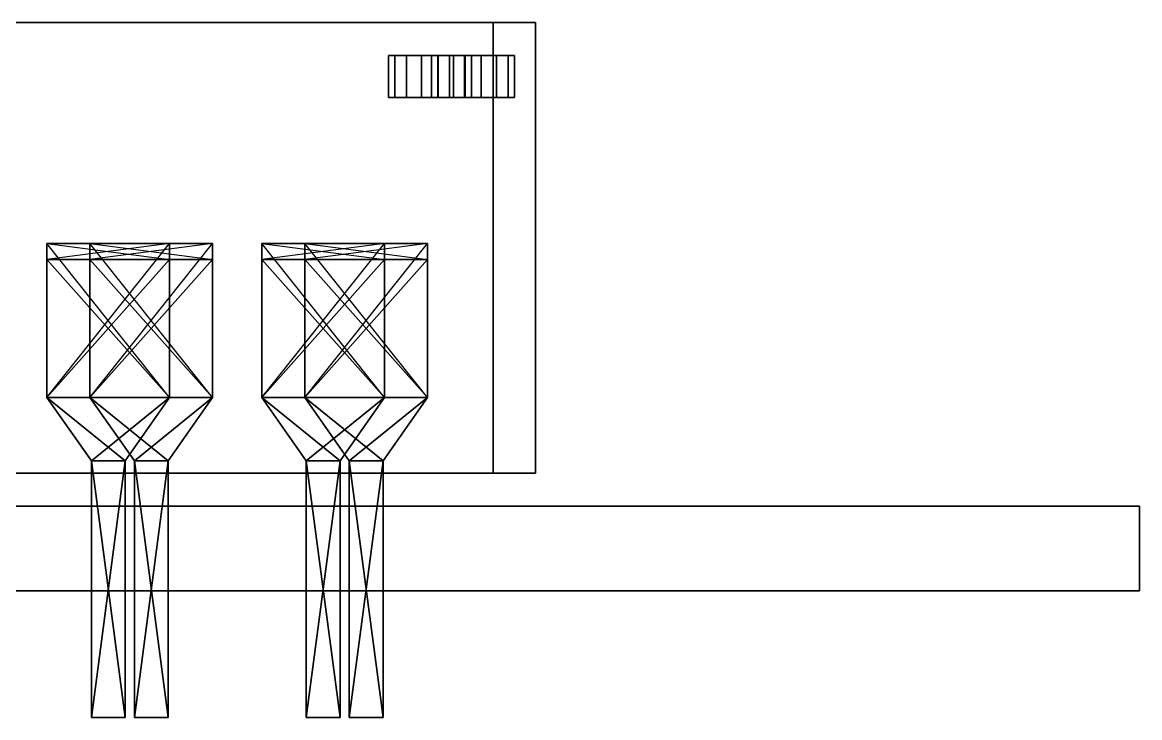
# Model space of a CAD drawing. Extents: x -2.5 to 50.3, y -2 to 6.5.
# Drawn here: x 37.08 to 50.29, y -2 to 6.22 of the extents above; entities that cross this region are included whole.
import ezdxf

# ---------------------------------------------------------------- set-up
doc = ezdxf.new("R2010")
doc.units = 0
doc.layers.add('UB3D', color=1, linetype='CONTINUOUS')

msp = doc.modelspace()

# ---------------------------------------------------------------- linework, layer by layer
at = {"layer": 'UB3D', "color": 27}
for points in [[(42.65, 0.89, -12.82), (20.85, 0.89, -12.82), (20.85, 6.22, -12.82), (42.65, 6.22, -12.82)], [(20.85, 0.89, -4.95), (42.65, 0.89, -4.95), (42.65, 6.22, -4.95), (20.85, 6.22, -4.95)], [(42.65, 6.22, -4.95), (20.85, 6.22, -4.95), (20.85, 6.22, -12.82)], [(42.65, 6.22, -4.95), (20.85, 6.22, -12.82), (42.65, 6.22, -12.82)], [(43.15, 0.89, -27.55), (21.35, 0.89, -27.55), (21.35, 6.22, -27.55), (43.15, 6.22, -27.55)], [(21.35, 0.89, -19.68), (43.15, 0.89, -19.68), (43.15, 6.22, -19.68), (21.35, 6.22, -19.68)], [(43.15, 6.22, -19.68), (21.35, 6.22, -19.68), (21.35, 6.22, -27.55)], [(43.15, 6.22, -19.68), (21.35, 6.22, -27.55), (43.15, 6.22, -27.55)], [(42.65, 0.89, -4.95), (42.65, 0.89, -12.82), (42.65, 6.22, -12.82), (42.65, 6.22, -4.95)], [(42.65, 6.22, -4.95), (42.65, 6.22, -12.82), (42.65, 6.22, -4.95)], [(43.15, 0.89, -19.68), (43.15, 0.89, -27.55), (43.15, 6.22, -27.55), (43.15, 6.22, -19.68)], [(43.15, 6.22, -19.68), (43.15, 6.22, -27.55), (43.15, 6.22, -19.68)], [(42.65, 0.89, -12.82), (20.85, 0.89, -12.82), (20.85, 0.89, -4.95)], [(42.65, 0.89, -12.82), (20.85, 0.89, -4.95), (42.65, 0.89, -4.95)], [(43.15, 0.89, -27.55), (21.35, 0.89, -27.55), (21.35, 0.89, -19.68)], [(43.15, 0.89, -27.55), (21.35, 0.89, -19.68), (43.15, 0.89, -19.68)], [(42.65, 0.89, -12.82), (42.65, 0.89, -4.95), (42.65, 0.89, -12.82)], [(43.15, 0.89, -27.55), (43.15, 0.89, -19.68), (43.15, 0.89, -27.55)]]:
    msp.add_3dface(points, dxfattribs=at)
at = {"layer": 'UB3D', "color": 29}
for points in [[(41.486266, 5.83, -11.152214), (41.486266, 5.33, -11.152214), (41.411608, 5.33, -11.332454), (41.411608, 5.83, -11.332454)], [(41.411608, 5.83, -11.332454), (41.411608, 5.33, -11.332454), (41.411608, 5.33, -11.527544), (41.411608, 5.83, -11.527544)], [(41.411608, 5.83, -11.527544), (41.411608, 5.33, -11.527544), (41.486266, 5.33, -11.707784), (41.486266, 5.83, -11.707784)], [(42.392392, 5.83, -11.527544), (41.486266, 5.83, -11.707784), (41.411608, 5.83, -11.527544)], [(42.392392, 5.83, -11.527544), (41.411608, 5.83, -11.527544), (41.411608, 5.83, -11.332454)], [(42.392392, 5.83, -11.527544), (41.411608, 5.83, -11.332454), (41.486266, 5.83, -11.152214)], [(41.624214, 5.83, -11.014266), (41.624214, 5.33, -11.014266), (41.486266, 5.33, -11.152214), (41.486266, 5.83, -11.152214)], [(41.486266, 5.83, -11.707784), (41.486266, 5.33, -11.707784), (41.624214, 5.33, -11.845734), (41.624214, 5.83, -11.845734)], [(42.392392, 5.83, -11.527544), (41.624214, 5.83, -11.845734), (41.486266, 5.83, -11.707784)], [(42.392392, 5.83, -11.527544), (41.486266, 5.83, -11.152214), (41.624214, 5.83, -11.014266)], [(41.804454, 5.83, -10.939608), (41.804454, 5.33, -10.939608), (41.624214, 5.33, -11.014266), (41.624214, 5.83, -11.014266)], [(41.624214, 5.83, -11.845734), (41.624214, 5.33, -11.845734), (41.804454, 5.33, -11.920392), (41.804454, 5.83, -11.920392)], [(42.392392, 5.83, -11.527544), (41.804454, 5.83, -11.920392), (41.624214, 5.83, -11.845734)], [(42.392392, 5.83, -11.527544), (41.624214, 5.83, -11.014266), (41.804454, 5.83, -10.939608)], [(41.999544, 5.83, -10.939608), (41.999544, 5.33, -10.939608), (41.804454, 5.33, -10.939608), (41.804454, 5.83, -10.939608)], [(41.804454, 5.83, -11.920392), (41.804454, 5.33, -11.920392), (41.999544, 5.33, -11.920392), (41.999544, 5.83, -11.920392)], [(42.392392, 5.83, -11.527544), (41.999544, 5.83, -11.920392), (41.804454, 5.83, -11.920392)], [(42.392392, 5.83, -11.527544), (41.804454, 5.83, -10.939608), (41.999544, 5.83, -10.939608)], [(41.994266, 5.83, -25.884214), (41.994266, 5.33, -25.884214), (41.919608, 5.33, -26.064454), (41.919608, 5.83, -26.064454)], [(41.919608, 5.83, -26.064454), (41.919608, 5.33, -26.064454), (41.919608, 5.33, -26.259544), (41.919608, 5.83, -26.259544)], [(41.919608, 5.83, -26.259544), (41.919608, 5.33, -26.259544), (41.994266, 5.33, -26.439784), (41.994266, 5.83, -26.439784)], [(42.900392, 5.83, -26.259544), (41.994266, 5.83, -26.439784), (41.919608, 5.83, -26.259544)], [(42.900392, 5.83, -26.259544), (41.919608, 5.83, -26.259544), (41.919608, 5.83, -26.064454)], [(42.900392, 5.83, -26.259544), (41.919608, 5.83, -26.064454), (41.994266, 5.83, -25.884214)], [(42.132214, 5.83, -25.746266), (42.132214, 5.33, -25.746266), (41.994266, 5.33, -25.884214), (41.994266, 5.83, -25.884214)], [(41.994266, 5.83, -26.439784), (41.994266, 5.33, -26.439784), (42.132214, 5.33, -26.577734), (42.132214, 5.83, -26.577734)], [(42.900392, 5.83, -26.259544), (42.132214, 5.83, -26.577734), (41.994266, 5.83, -26.439784)], [(42.900392, 5.83, -26.259544), (41.994266, 5.83, -25.884214), (42.132214, 5.83, -25.746266)], [(42.179784, 5.83, -11.014266), (42.179784, 5.33, -11.014266), (41.999544, 5.33, -10.939608), (41.999544, 5.83, -10.939608)], [(41.999544, 5.83, -11.920392), (41.999544, 5.33, -11.920392), (42.179784, 5.33, -11.845734), (42.179784, 5.83, -11.845734)], [(42.392392, 5.83, -11.527544), (42.179784, 5.83, -11.845734), (41.999544, 5.83, -11.920392)], [(42.392392, 5.83, -11.527544), (41.999544, 5.83, -10.939608), (42.179784, 5.83, -11.014266)], [(42.312454, 5.83, -25.671608), (42.312454, 5.33, -25.671608), (42.132214, 5.33, -25.746266), (42.132214, 5.83, -25.746266)], [(42.132214, 5.83, -26.577734), (42.132214, 5.33, -26.577734), (42.312454, 5.33, -26.652392), (42.312454, 5.83, -26.652392)], [(42.900392, 5.83, -26.259544), (42.312454, 5.83, -26.652392), (42.132214, 5.83, -26.577734)], [(42.900392, 5.83, -26.259544), (42.132214, 5.83, -25.746266), (42.312454, 5.83, -25.671608)], [(42.317734, 5.83, -11.152214), (42.317734, 5.33, -11.152214), (42.179784, 5.33, -11.014266), (42.179784, 5.83, -11.014266)], [(42.179784, 5.83, -11.845734), (42.179784, 5.33, -11.845734), (42.317734, 5.33, -11.707784), (42.317734, 5.83, -11.707784)], [(42.392392, 5.83, -11.527544), (42.317734, 5.83, -11.707784), (42.179784, 5.83, -11.845734)], [(42.392392, 5.83, -11.527544), (42.179784, 5.83, -11.014266), (42.317734, 5.83, -11.152214)], [(42.507544, 5.83, -25.671608), (42.507544, 5.33, -25.671608), (42.312454, 5.33, -25.671608), (42.312454, 5.83, -25.671608)], [(42.312454, 5.83, -26.652392), (42.312454, 5.33, -26.652392), (42.507544, 5.33, -26.652392), (42.507544, 5.83, -26.652392)], [(42.900392, 5.83, -26.259544), (42.507544, 5.83, -26.652392), (42.312454, 5.83, -26.652392)], [(42.900392, 5.83, -26.259544), (42.312454, 5.83, -25.671608), (42.507544, 5.83, -25.671608)], [(42.392392, 5.83, -11.332454), (42.392392, 5.33, -11.332454), (42.317734, 5.33, -11.152214), (42.317734, 5.83, -11.152214)], [(42.317734, 5.83, -11.707784), (42.317734, 5.33, -11.707784), (42.392392, 5.33, -11.527544), (42.392392, 5.83, -11.527544)], [(42.392392, 5.83, -11.527544), (42.317734, 5.83, -11.152214), (42.392392, 5.83, -11.332454)], [(42.392392, 5.83, -11.527544), (42.392392, 5.33, -11.527544), (42.392392, 5.33, -11.332454), (42.392392, 5.83, -11.332454)], [(42.687784, 5.83, -25.746266), (42.687784, 5.33, -25.746266), (42.507544, 5.33, -25.671608), (42.507544, 5.83, -25.671608)], [(42.507544, 5.83, -26.652392), (42.507544, 5.33, -26.652392), (42.687784, 5.33, -26.577734), (42.687784, 5.83, -26.577734)], [(42.900392, 5.83, -26.259544), (42.687784, 5.83, -26.577734), (42.507544, 5.83, -26.652392)], [(42.900392, 5.83, -26.259544), (42.507544, 5.83, -25.671608), (42.687784, 5.83, -25.746266)], [(42.825734, 5.83, -25.884214), (42.825734, 5.33, -25.884214), (42.687784, 5.33, -25.746266), (42.687784, 5.83, -25.746266)], [(42.687784, 5.83, -26.577734), (42.687784, 5.33, -26.577734), (42.825734, 5.33, -26.439784), (42.825734, 5.83, -26.439784)], [(42.900392, 5.83, -26.259544), (42.825734, 5.83, -26.439784), (42.687784, 5.83, -26.577734)], [(42.900392, 5.83, -26.259544), (42.687784, 5.83, -25.746266), (42.825734, 5.83, -25.884214)], [(42.900392, 5.83, -26.064454), (42.900392, 5.33, -26.064454), (42.825734, 5.33, -25.884214), (42.825734, 5.83, -25.884214)], [(42.825734, 5.83, -26.439784), (42.825734, 5.33, -26.439784), (42.900392, 5.33, -26.259544), (42.900392, 5.83, -26.259544)], [(42.900392, 5.83, -26.259544), (42.825734, 5.83, -25.884214), (42.900392, 5.83, -26.064454)], [(42.900392, 5.83, -26.259544), (42.900392, 5.33, -26.259544), (42.900392, 5.33, -26.064454), (42.900392, 5.83, -26.064454)], [(42.392392, 5.33, -11.332454), (41.486266, 5.33, -11.152214), (41.411608, 5.33, -11.332454)], [(42.392392, 5.33, -11.332454), (41.411608, 5.33, -11.332454), (41.411608, 5.33, -11.527544)], [(42.392392, 5.33, -11.332454), (41.411608, 5.33, -11.527544), (41.486266, 5.33, -11.707784)], [(42.392392, 5.33, -11.332454), (41.624214, 5.33, -11.014266), (41.486266, 5.33, -11.152214)], [(42.392392, 5.33, -11.332454), (41.486266, 5.33, -11.707784), (41.624214, 5.33, -11.845734)], [(42.392392, 5.33, -11.332454), (41.804454, 5.33, -10.939608), (41.624214, 5.33, -11.014266)], [(42.392392, 5.33, -11.332454), (41.624214, 5.33, -11.845734), (41.804454, 5.33, -11.920392)], [(42.392392, 5.33, -11.332454), (41.999544, 5.33, -10.939608), (41.804454, 5.33, -10.939608)], [(42.392392, 5.33, -11.332454), (41.804454, 5.33, -11.920392), (41.999544, 5.33, -11.920392)], [(42.900392, 5.33, -26.064454), (41.994266, 5.33, -25.884214), (41.919608, 5.33, -26.064454)], [(42.900392, 5.33, -26.064454), (41.919608, 5.33, -26.064454), (41.919608, 5.33, -26.259544)], [(42.900392, 5.33, -26.064454), (41.919608, 5.33, -26.259544), (41.994266, 5.33, -26.439784)], [(42.900392, 5.33, -26.064454), (42.132214, 5.33, -25.746266), (41.994266, 5.33, -25.884214)], [(42.900392, 5.33, -26.064454), (41.994266, 5.33, -26.439784), (42.132214, 5.33, -26.577734)], [(42.392392, 5.33, -11.332454), (42.179784, 5.33, -11.014266), (41.999544, 5.33, -10.939608)], [(42.392392, 5.33, -11.332454), (41.999544, 5.33, -11.920392), (42.179784, 5.33, -11.845734)], [(42.900392, 5.33, -26.064454), (42.312454, 5.33, -25.671608), (42.132214, 5.33, -25.746266)], [(42.900392, 5.33, -26.064454), (42.132214, 5.33, -26.577734), (42.312454, 5.33, -26.652392)], [(42.392392, 5.33, -11.332454), (42.317734, 5.33, -11.152214), (42.179784, 5.33, -11.014266)], [(42.392392, 5.33, -11.332454), (42.179784, 5.33, -11.845734), (42.317734, 5.33, -11.707784)], [(42.900392, 5.33, -26.064454), (42.507544, 5.33, -25.671608), (42.312454, 5.33, -25.671608)], [(42.900392, 5.33, -26.064454), (42.312454, 5.33, -26.652392), (42.507544, 5.33, -26.652392)], [(42.392392, 5.33, -11.332454), (42.317734, 5.33, -11.707784), (42.392392, 5.33, -11.527544)], [(42.900392, 5.33, -26.064454), (42.687784, 5.33, -25.746266), (42.507544, 5.33, -25.671608)], [(42.900392, 5.33, -26.064454), (42.507544, 5.33, -26.652392), (42.687784, 5.33, -26.577734)], [(42.900392, 5.33, -26.064454), (42.825734, 5.33, -25.884214), (42.687784, 5.33, -25.746266)], [(42.900392, 5.33, -26.064454), (42.687784, 5.33, -26.577734), (42.825734, 5.33, -26.439784)], [(42.900392, 5.33, -26.064454), (42.825734, 5.33, -26.439784), (42.900392, 5.33, -26.259544)]]:
    msp.add_3dface(points, dxfattribs=at)
at = {"layer": 'UB3D', "color": 254}
for points in [[(38.825, 1.783375, -12.8), (37.375, 1.783375, -12.8), (38.825, 3.605, -12.8)], [(37.375, 1.783375, -12.8), (38.825, 3.605, -12.8), (37.375, 3.605, -12.8)], [(38.825, 3.605, -12.8), (37.375, 3.605, -12.8), (38.825, 3.605, -10.7)], [(37.375, 3.605, -12.8), (38.825, 3.605, -10.7), (37.375, 3.605, -10.7)], [(38.825, 3.605, -10.7), (37.375, 3.605, -10.7), (38.825, 3.418166, -10.7)], [(37.375, 3.605, -10.7), (38.825, 3.418166, -10.7), (37.375, 3.418166, -10.7)], [(37.375, 1.783375, -12.8), (37.375, 1.783375, -12.6), (37.375, 3.605, -12.8)], [(37.375, 1.783375, -12.6), (37.375, 3.605, -12.8), (37.375, 3.418166, -12.6)], [(37.375, 3.605, -12.8), (37.375, 3.418166, -12.6), (37.375, 3.605, -10.7)], [(37.375, 3.418166, -12.6), (37.375, 3.605, -10.7), (37.375, 3.418166, -10.7)], [(37.375, 1.783375, -4.98), (38.825, 1.783375, -4.98), (37.375, 3.605, -4.98)], [(38.825, 1.783375, -4.98), (37.375, 3.605, -4.98), (38.825, 3.605, -4.98)], [(37.375, 3.605, -4.98), (38.825, 3.605, -4.98), (37.375, 3.605, -7.08)], [(38.825, 3.605, -4.98), (37.375, 3.605, -7.08), (38.825, 3.605, -7.08)], [(37.375, 3.605, -7.08), (38.825, 3.605, -7.08), (37.375, 3.418166, -7.08)], [(38.825, 3.605, -7.08), (37.375, 3.418166, -7.08), (38.825, 3.418166, -7.08)], [(37.375, 1.783375, -4.98), (37.375, 3.418166, -5.18), (37.375, 3.605, -4.98)], [(37.375, 3.418166, -5.18), (37.375, 3.605, -4.98), (37.375, 3.418166, -7.08)], [(37.375, 3.605, -4.98), (37.375, 3.418166, -7.08), (37.375, 3.605, -7.08)], [(39.333, 1.783375, -27.532), (37.883, 1.783375, -27.532), (39.333, 3.605, -27.532)], [(37.883, 1.783375, -27.532), (39.333, 3.605, -27.532), (37.883, 3.605, -27.532)], [(39.333, 3.605, -27.532), (37.883, 3.605, -27.532), (39.333, 3.605, -25.432)], [(37.883, 3.605, -27.532), (39.333, 3.605, -25.432), (37.883, 3.605, -25.432)], [(39.333, 3.605, -25.432), (37.883, 3.605, -25.432), (39.333, 3.418166, -25.432)], [(37.883, 3.605, -25.432), (39.333, 3.418166, -25.432), (37.883, 3.418166, -25.432)], [(37.883, 1.783375, -27.532), (37.883, 1.783375, -27.332), (37.883, 3.605, -27.532)], [(37.883, 1.783375, -27.332), (37.883, 3.605, -27.532), (37.883, 3.418166, -27.332)], [(37.883, 3.605, -27.532), (37.883, 3.418166, -27.332), (37.883, 3.605, -25.432)], [(37.883, 3.418166, -27.332), (37.883, 3.605, -25.432), (37.883, 3.418166, -25.432)], [(37.883, 1.783375, -19.712), (39.333, 1.783375, -19.712), (37.883, 3.605, -19.712)], [(39.333, 1.783375, -19.712), (37.883, 3.605, -19.712), (39.333, 3.605, -19.712)], [(37.883, 3.605, -19.712), (39.333, 3.605, -19.712), (37.883, 3.605, -21.812)], [(39.333, 3.605, -19.712), (37.883, 3.605, -21.812), (39.333, 3.605, -21.812)], [(37.883, 3.605, -21.812), (39.333, 3.605, -21.812), (37.883, 3.418166, -21.812)], [(39.333, 3.605, -21.812), (37.883, 3.418166, -21.812), (39.333, 3.418166, -21.812)], [(37.883, 1.783375, -19.712), (37.883, 3.418166, -19.912), (37.883, 3.605, -19.712)], [(37.883, 3.418166, -19.912), (37.883, 3.605, -19.712), (37.883, 3.418166, -21.812)], [(37.883, 3.605, -19.712), (37.883, 3.418166, -21.812), (37.883, 3.605, -21.812)], [(38.825, 1.783375, -12.8), (38.825, 3.418166, -12.6), (38.825, 3.605, -12.8)], [(38.825, 3.418166, -12.6), (38.825, 3.605, -12.8), (38.825, 3.418166, -10.7)], [(38.825, 3.605, -12.8), (38.825, 3.418166, -10.7), (38.825, 3.605, -10.7)], [(38.825, 1.783375, -4.98), (38.825, 1.783375, -5.18), (38.825, 3.605, -4.98)], [(38.825, 1.783375, -5.18), (38.825, 3.605, -4.98), (38.825, 3.418166, -5.18)], [(38.825, 3.605, -4.98), (38.825, 3.418166, -5.18), (38.825, 3.605, -7.08)], [(38.825, 3.418166, -5.18), (38.825, 3.605, -7.08), (38.825, 3.418166, -7.08)], [(39.333, 1.783375, -27.532), (39.333, 3.418166, -27.332), (39.333, 3.605, -27.532)], [(39.333, 3.418166, -27.332), (39.333, 3.605, -27.532), (39.333, 3.418166, -25.432)], [(39.333, 3.605, -27.532), (39.333, 3.418166, -25.432), (39.333, 3.605, -25.432)], [(39.333, 1.783375, -19.712), (39.333, 1.783375, -19.912), (39.333, 3.605, -19.712)], [(39.333, 1.783375, -19.912), (39.333, 3.605, -19.712), (39.333, 3.418166, -19.912)], [(39.333, 3.605, -19.712), (39.333, 3.418166, -19.912), (39.333, 3.605, -21.812)], [(39.333, 3.418166, -19.912), (39.333, 3.605, -21.812), (39.333, 3.418166, -21.812)], [(39.915, 1.783375, -4.98), (41.365, 1.783375, -4.98), (39.915, 3.605, -4.98)], [(41.365, 1.783375, -4.98), (39.915, 3.605, -4.98), (41.365, 3.605, -4.98)], [(39.915, 3.605, -4.98), (41.365, 3.605, -4.98), (39.915, 3.605, -7.08)], [(41.365, 3.605, -4.98), (39.915, 3.605, -7.08), (41.365, 3.605, -7.08)], [(39.915, 3.605, -7.08), (41.365, 3.605, -7.08), (39.915, 3.418166, -7.08)], [(41.365, 3.605, -7.08), (39.915, 3.418166, -7.08), (41.365, 3.418166, -7.08)], [(39.915, 1.783375, -4.98), (39.915, 3.418166, -5.18), (39.915, 3.605, -4.98)], [(39.915, 3.418166, -5.18), (39.915, 3.605, -4.98), (39.915, 3.418166, -7.08)], [(39.915, 3.605, -4.98), (39.915, 3.418166, -7.08), (39.915, 3.605, -7.08)], [(41.365, 1.783375, -12.8), (39.915, 1.783375, -12.8), (41.365, 3.605, -12.8)], [(39.915, 1.783375, -12.8), (41.365, 3.605, -12.8), (39.915, 3.605, -12.8)], [(41.365, 3.605, -12.8), (39.915, 3.605, -12.8), (41.365, 3.605, -10.7)], [(39.915, 3.605, -12.8), (41.365, 3.605, -10.7), (39.915, 3.605, -10.7)], [(41.365, 3.605, -10.7), (39.915, 3.605, -10.7), (41.365, 3.418166, -10.7)], [(39.915, 3.605, -10.7), (41.365, 3.418166, -10.7), (39.915, 3.418166, -10.7)], [(39.915, 1.783375, -12.8), (39.915, 1.783375, -12.6), (39.915, 3.605, -12.8)], [(39.915, 1.783375, -12.6), (39.915, 3.605, -12.8), (39.915, 3.418166, -12.6)], [(39.915, 3.605, -12.8), (39.915, 3.418166, -12.6), (39.915, 3.605, -10.7)], [(39.915, 3.418166, -12.6), (39.915, 3.605, -10.7), (39.915, 3.418166, -10.7)], [(40.423, 1.783375, -19.712), (41.873, 1.783375, -19.712), (40.423, 3.605, -19.712)], [(41.873, 1.783375, -19.712), (40.423, 3.605, -19.712), (41.873, 3.605, -19.712)], [(40.423, 3.605, -19.712), (41.873, 3.605, -19.712), (40.423, 3.605, -21.812)], [(41.873, 3.605, -19.712), (40.423, 3.605, -21.812), (41.873, 3.605, -21.812)], [(40.423, 3.605, -21.812), (41.873, 3.605, -21.812), (40.423, 3.418166, -21.812)], [(41.873, 3.605, -21.812), (40.423, 3.418166, -21.812), (41.873, 3.418166, -21.812)], [(40.423, 1.783375, -19.712), (40.423, 3.418166, -19.912), (40.423, 3.605, -19.712)], [(40.423, 3.418166, -19.912), (40.423, 3.605, -19.712), (40.423, 3.418166, -21.812)], [(40.423, 3.605, -19.712), (40.423, 3.418166, -21.812), (40.423, 3.605, -21.812)], [(41.873, 1.783375, -27.532), (40.423, 1.783375, -27.532), (41.873, 3.605, -27.532)], [(40.423, 1.783375, -27.532), (41.873, 3.605, -27.532), (40.423, 3.605, -27.532)], [(41.873, 3.605, -27.532), (40.423, 3.605, -27.532), (41.873, 3.605, -25.432)], [(40.423, 3.605, -27.532), (41.873, 3.605, -25.432), (40.423, 3.605, -25.432)], [(41.873, 3.605, -25.432), (40.423, 3.605, -25.432), (41.873, 3.418166, -25.432)], [(40.423, 3.605, -25.432), (41.873, 3.418166, -25.432), (40.423, 3.418166, -25.432)], [(40.423, 1.783375, -27.532), (40.423, 1.783375, -27.332), (40.423, 3.605, -27.532)], [(40.423, 1.783375, -27.332), (40.423, 3.605, -27.532), (40.423, 3.418166, -27.332)], [(40.423, 3.605, -27.532), (40.423, 3.418166, -27.332), (40.423, 3.605, -25.432)], [(40.423, 3.418166, -27.332), (40.423, 3.605, -25.432), (40.423, 3.418166, -25.432)], [(41.365, 1.783375, -4.98), (41.365, 1.783375, -5.18), (41.365, 3.605, -4.98)], [(41.365, 1.783375, -5.18), (41.365, 3.605, -4.98), (41.365, 3.418166, -5.18)], [(41.365, 3.605, -4.98), (41.365, 3.418166, -5.18), (41.365, 3.605, -7.08)], [(41.365, 3.418166, -5.18), (41.365, 3.605, -7.08), (41.365, 3.418166, -7.08)], [(41.365, 1.783375, -12.8), (41.365, 3.418166, -12.6), (41.365, 3.605, -12.8)], [(41.365, 3.418166, -12.6), (41.365, 3.605, -12.8), (41.365, 3.418166, -10.7)], [(41.365, 3.605, -12.8), (41.365, 3.418166, -10.7), (41.365, 3.605, -10.7)], [(41.873, 1.783375, -19.712), (41.873, 1.783375, -19.912), (41.873, 3.605, -19.712)], [(41.873, 1.783375, -19.912), (41.873, 3.605, -19.712), (41.873, 3.418166, -19.912)], [(41.873, 3.605, -19.712), (41.873, 3.418166, -19.912), (41.873, 3.605, -21.812)], [(41.873, 3.418166, -19.912), (41.873, 3.605, -21.812), (41.873, 3.418166, -21.812)], [(41.873, 1.783375, -27.532), (41.873, 3.418166, -27.332), (41.873, 3.605, -27.532)], [(41.873, 3.418166, -27.332), (41.873, 3.605, -27.532), (41.873, 3.418166, -25.432)], [(41.873, 3.605, -27.532), (41.873, 3.418166, -25.432), (41.873, 3.605, -25.432)], [(38.825, 3.418166, -10.7), (37.375, 3.418166, -10.7), (38.825, 3.418166, -12.6)], [(37.375, 3.418166, -10.7), (38.825, 3.418166, -12.6), (37.375, 3.418166, -12.6)], [(38.825, 3.418166, -12.6), (37.375, 3.418166, -12.6), (38.825, 1.783375, -12.6)], [(37.375, 3.418166, -12.6), (38.825, 1.783375, -12.6), (37.375, 1.783375, -12.6)], [(37.375, 3.418166, -7.08), (38.825, 3.418166, -7.08), (37.375, 3.418166, -5.18)], [(38.825, 3.418166, -7.08), (37.375, 3.418166, -5.18), (38.825, 3.418166, -5.18)], [(37.375, 3.418166, -5.18), (38.825, 3.418166, -5.18), (37.375, 1.783375, -5.18)], [(38.825, 3.418166, -5.18), (37.375, 1.783375, -5.18), (38.825, 1.783375, -5.18)], [(37.375, 1.783375, -5.18), (37.375, 1.783375, -4.98), (37.375, 3.418166, -5.18)], [(39.333, 3.418166, -25.432), (37.883, 3.418166, -25.432), (39.333, 3.418166, -27.332)], [(37.883, 3.418166, -25.432), (39.333, 3.418166, -27.332), (37.883, 3.418166, -27.332)], [(39.333, 3.418166, -27.332), (37.883, 3.418166, -27.332), (39.333, 1.783375, -27.332)], [(37.883, 3.418166, -27.332), (39.333, 1.783375, -27.332), (37.883, 1.783375, -27.332)], [(37.883, 3.418166, -21.812), (39.333, 3.418166, -21.812), (37.883, 3.418166, -19.912)], [(39.333, 3.418166, -21.812), (37.883, 3.418166, -19.912), (39.333, 3.418166, -19.912)], [(37.883, 3.418166, -19.912), (39.333, 3.418166, -19.912), (37.883, 1.783375, -19.912)], [(39.333, 3.418166, -19.912), (37.883, 1.783375, -19.912), (39.333, 1.783375, -19.912)], [(37.883, 1.783375, -19.912), (37.883, 1.783375, -19.712), (37.883, 3.418166, -19.912)], [(38.825, 1.783375, -12.6), (38.825, 1.783375, -12.8), (38.825, 3.418166, -12.6)], [(39.333, 1.783375, -27.332), (39.333, 1.783375, -27.532), (39.333, 3.418166, -27.332)], [(39.915, 3.418166, -7.08), (41.365, 3.418166, -7.08), (39.915, 3.418166, -5.18)], [(41.365, 3.418166, -7.08), (39.915, 3.418166, -5.18), (41.365, 3.418166, -5.18)], [(39.915, 3.418166, -5.18), (41.365, 3.418166, -5.18), (39.915, 1.783375, -5.18)], [(41.365, 3.418166, -5.18), (39.915, 1.783375, -5.18), (41.365, 1.783375, -5.18)], [(39.915, 1.783375, -5.18), (39.915, 1.783375, -4.98), (39.915, 3.418166, -5.18)], [(41.365, 3.418166, -10.7), (39.915, 3.418166, -10.7), (41.365, 3.418166, -12.6)], [(39.915, 3.418166, -10.7), (41.365, 3.418166, -12.6), (39.915, 3.418166, -12.6)], [(41.365, 3.418166, -12.6), (39.915, 3.418166, -12.6), (41.365, 1.783375, -12.6)], [(39.915, 3.418166, -12.6), (41.365, 1.783375, -12.6), (39.915, 1.783375, -12.6)], [(40.423, 3.418166, -21.812), (41.873, 3.418166, -21.812), (40.423, 3.418166, -19.912)], [(41.873, 3.418166, -21.812), (40.423, 3.418166, -19.912), (41.873, 3.418166, -19.912)], [(40.423, 3.418166, -19.912), (41.873, 3.418166, -19.912), (40.423, 1.783375, -19.912)], [(41.873, 3.418166, -19.912), (40.423, 1.783375, -19.912), (41.873, 1.783375, -19.912)], [(40.423, 1.783375, -19.912), (40.423, 1.783375, -19.712), (40.423, 3.418166, -19.912)], [(41.873, 3.418166, -25.432), (40.423, 3.418166, -25.432), (41.873, 3.418166, -27.332)], [(40.423, 3.418166, -25.432), (41.873, 3.418166, -27.332), (40.423, 3.418166, -27.332)], [(41.873, 3.418166, -27.332), (40.423, 3.418166, -27.332), (41.873, 1.783375, -27.332)], [(40.423, 3.418166, -27.332), (41.873, 1.783375, -27.332), (40.423, 1.783375, -27.332)], [(41.365, 1.783375, -12.6), (41.365, 1.783375, -12.8), (41.365, 3.418166, -12.6)], [(41.873, 1.783375, -27.332), (41.873, 1.783375, -27.532), (41.873, 3.418166, -27.332)], [(37.9, 1.036041, -12.8), (38.825, 1.783375, -12.8), (37.375, 1.783375, -12.8)], [(38.825, 1.783375, -12.6), (37.375, 1.783375, -12.6), (38.3, 1.036041, -12.6)], [(37.375, 1.783375, -12.6), (38.3, 1.036041, -12.6), (37.9, 1.036041, -12.6)], [(37.9, 1.036041, -12.8), (37.9, 1.036041, -12.6), (37.375, 1.783375, -12.8)], [(37.9, 1.036041, -12.6), (37.375, 1.783375, -12.8), (37.375, 1.783375, -12.6)], [(37.9, 1.036041, -4.98), (38.3, 1.036041, -4.98), (37.375, 1.783375, -4.98)], [(38.3, 1.036041, -4.98), (37.375, 1.783375, -4.98), (38.825, 1.783375, -4.98)], [(37.375, 1.783375, -5.18), (38.825, 1.783375, -5.18), (37.9, 1.036041, -5.18)], [(37.9, 1.036041, -5.18), (37.9, 1.036041, -4.98), (37.375, 1.783375, -5.18)], [(37.9, 1.036041, -4.98), (37.375, 1.783375, -5.18), (37.375, 1.783375, -4.98)], [(38.408, 1.036041, -27.532), (39.333, 1.783375, -27.532), (37.883, 1.783375, -27.532)], [(39.333, 1.783375, -27.332), (37.883, 1.783375, -27.332), (38.808, 1.036041, -27.332)], [(37.883, 1.783375, -27.332), (38.808, 1.036041, -27.332), (38.408, 1.036041, -27.332)], [(38.408, 1.036041, -27.532), (38.408, 1.036041, -27.332), (37.883, 1.783375, -27.532)], [(38.408, 1.036041, -27.332), (37.883, 1.783375, -27.532), (37.883, 1.783375, -27.332)], [(38.408, 1.036041, -19.712), (38.808, 1.036041, -19.712), (37.883, 1.783375, -19.712)], [(38.808, 1.036041, -19.712), (37.883, 1.783375, -19.712), (39.333, 1.783375, -19.712)], [(37.883, 1.783375, -19.912), (39.333, 1.783375, -19.912), (38.408, 1.036041, -19.912)], [(38.408, 1.036041, -19.912), (38.408, 1.036041, -19.712), (37.883, 1.783375, -19.912)], [(38.408, 1.036041, -19.712), (37.883, 1.783375, -19.912), (37.883, 1.783375, -19.712)], [(38.3, 1.036041, -12.8), (37.9, 1.036041, -12.8), (38.825, 1.783375, -12.8)], [(38.825, 1.783375, -5.18), (37.9, 1.036041, -5.18), (38.3, 1.036041, -5.18)], [(38.3, 1.036041, -12.6), (38.3, 1.036041, -12.8), (38.825, 1.783375, -12.6)], [(38.3, 1.036041, -12.8), (38.825, 1.783375, -12.6), (38.825, 1.783375, -12.8)], [(38.3, 1.036041, -4.98), (38.3, 1.036041, -5.18), (38.825, 1.783375, -4.98)], [(38.3, 1.036041, -5.18), (38.825, 1.783375, -4.98), (38.825, 1.783375, -5.18)], [(38.808, 1.036041, -27.532), (38.408, 1.036041, -27.532), (39.333, 1.783375, -27.532)], [(39.333, 1.783375, -19.912), (38.408, 1.036041, -19.912), (38.808, 1.036041, -19.912)], [(38.808, 1.036041, -27.332), (38.808, 1.036041, -27.532), (39.333, 1.783375, -27.332)], [(38.808, 1.036041, -27.532), (39.333, 1.783375, -27.332), (39.333, 1.783375, -27.532)], [(38.808, 1.036041, -19.712), (38.808, 1.036041, -19.912), (39.333, 1.783375, -19.712)], [(38.808, 1.036041, -19.912), (39.333, 1.783375, -19.712), (39.333, 1.783375, -19.912)], [(40.44, 1.036041, -4.98), (40.84, 1.036041, -4.98), (39.915, 1.783375, -4.98)], [(40.84, 1.036041, -4.98), (39.915, 1.783375, -4.98), (41.365, 1.783375, -4.98)], [(39.915, 1.783375, -5.18), (41.365, 1.783375, -5.18), (40.44, 1.036041, -5.18)], [(40.44, 1.036041, -5.18), (40.44, 1.036041, -4.98), (39.915, 1.783375, -5.18)], [(40.44, 1.036041, -4.98), (39.915, 1.783375, -5.18), (39.915, 1.783375, -4.98)], [(40.44, 1.036041, -12.8), (41.365, 1.783375, -12.8), (39.915, 1.783375, -12.8)], [(41.365, 1.783375, -12.6), (39.915, 1.783375, -12.6), (40.84, 1.036041, -12.6)], [(39.915, 1.783375, -12.6), (40.84, 1.036041, -12.6), (40.44, 1.036041, -12.6)], [(40.44, 1.036041, -12.8), (40.44, 1.036041, -12.6), (39.915, 1.783375, -12.8)], [(40.44, 1.036041, -12.6), (39.915, 1.783375, -12.8), (39.915, 1.783375, -12.6)], [(40.948, 1.036041, -19.712), (41.348, 1.036041, -19.712), (40.423, 1.783375, -19.712)], [(41.348, 1.036041, -19.712), (40.423, 1.783375, -19.712), (41.873, 1.783375, -19.712)], [(40.423, 1.783375, -19.912), (41.873, 1.783375, -19.912), (40.948, 1.036041, -19.912)], [(40.948, 1.036041, -19.912), (40.948, 1.036041, -19.712), (40.423, 1.783375, -19.912)], [(40.948, 1.036041, -19.712), (40.423, 1.783375, -19.912), (40.423, 1.783375, -19.712)], [(40.948, 1.036041, -27.532), (41.873, 1.783375, -27.532), (40.423, 1.783375, -27.532)], [(41.873, 1.783375, -27.332), (40.423, 1.783375, -27.332), (41.348, 1.036041, -27.332)], [(40.423, 1.783375, -27.332), (41.348, 1.036041, -27.332), (40.948, 1.036041, -27.332)], [(40.948, 1.036041, -27.532), (40.948, 1.036041, -27.332), (40.423, 1.783375, -27.532)], [(40.948, 1.036041, -27.332), (40.423, 1.783375, -27.532), (40.423, 1.783375, -27.332)], [(41.365, 1.783375, -5.18), (40.44, 1.036041, -5.18), (40.84, 1.036041, -5.18)], [(40.84, 1.036041, -12.8), (40.44, 1.036041, -12.8), (41.365, 1.783375, -12.8)], [(40.84, 1.036041, -4.98), (40.84, 1.036041, -5.18), (41.365, 1.783375, -4.98)], [(40.84, 1.036041, -5.18), (41.365, 1.783375, -4.98), (41.365, 1.783375, -5.18)], [(40.84, 1.036041, -12.6), (40.84, 1.036041, -12.8), (41.365, 1.783375, -12.6)], [(40.84, 1.036041, -12.8), (41.365, 1.783375, -12.6), (41.365, 1.783375, -12.8)], [(41.873, 1.783375, -19.912), (40.948, 1.036041, -19.912), (41.348, 1.036041, -19.912)], [(41.348, 1.036041, -27.532), (40.948, 1.036041, -27.532), (41.873, 1.783375, -27.532)], [(41.348, 1.036041, -19.712), (41.348, 1.036041, -19.912), (41.873, 1.783375, -19.712)], [(41.348, 1.036041, -19.912), (41.873, 1.783375, -19.712), (41.873, 1.783375, -19.912)], [(41.348, 1.036041, -27.332), (41.348, 1.036041, -27.532), (41.873, 1.783375, -27.332)], [(41.348, 1.036041, -27.532), (41.873, 1.783375, -27.332), (41.873, 1.783375, -27.532)], [(38.3, -2, -12.8), (37.9, -2, -12.8), (38.3, 1.036041, -12.8)], [(37.9, -2, -12.8), (38.3, 1.036041, -12.8), (37.9, 1.036041, -12.8)], [(38.3, 1.036041, -12.6), (37.9, 1.036041, -12.6), (38.3, -2, -12.6)], [(37.9, 1.036041, -12.6), (38.3, -2, -12.6), (37.9, -2, -12.6)], [(37.9, -2, -12.8), (37.9, -2, -12.6), (37.9, 1.036041, -12.8)], [(37.9, -2, -12.6), (37.9, 1.036041, -12.8), (37.9, 1.036041, -12.6)], [(37.9, -2, -4.98), (38.3, -2, -4.98), (37.9, 1.036041, -4.98)], [(38.3, -2, -4.98), (37.9, 1.036041, -4.98), (38.3, 1.036041, -4.98)], [(37.9, 1.036041, -5.18), (38.3, 1.036041, -5.18), (37.9, -2, -5.18)], [(38.3, 1.036041, -5.18), (37.9, -2, -5.18), (38.3, -2, -5.18)], [(37.9, -2, -5.18), (37.9, -2, -4.98), (37.9, 1.036041, -5.18)], [(37.9, -2, -4.98), (37.9, 1.036041, -5.18), (37.9, 1.036041, -4.98)], [(38.3, -2, -12.6), (38.3, -2, -12.8), (38.3, 1.036041, -12.6)], [(38.3, -2, -12.8), (38.3, 1.036041, -12.6), (38.3, 1.036041, -12.8)], [(38.3, -2, -4.98), (38.3, -2, -5.18), (38.3, 1.036041, -4.98)], [(38.3, -2, -5.18), (38.3, 1.036041, -4.98), (38.3, 1.036041, -5.18)], [(38.808, -2, -27.532), (38.408, -2, -27.532), (38.808, 1.036041, -27.532)], [(38.408, -2, -27.532), (38.808, 1.036041, -27.532), (38.408, 1.036041, -27.532)], [(38.808, 1.036041, -27.332), (38.408, 1.036041, -27.332), (38.808, -2, -27.332)], [(38.408, 1.036041, -27.332), (38.808, -2, -27.332), (38.408, -2, -27.332)], [(38.408, -2, -27.532), (38.408, -2, -27.332), (38.408, 1.036041, -27.532)], [(38.408, -2, -27.332), (38.408, 1.036041, -27.532), (38.408, 1.036041, -27.332)], [(38.408, -2, -19.712), (38.808, -2, -19.712), (38.408, 1.036041, -19.712)], [(38.808, -2, -19.712), (38.408, 1.036041, -19.712), (38.808, 1.036041, -19.712)], [(38.408, 1.036041, -19.912), (38.808, 1.036041, -19.912), (38.408, -2, -19.912)], [(38.808, 1.036041, -19.912), (38.408, -2, -19.912), (38.808, -2, -19.912)], [(38.408, -2, -19.912), (38.408, -2, -19.712), (38.408, 1.036041, -19.912)], [(38.408, -2, -19.712), (38.408, 1.036041, -19.912), (38.408, 1.036041, -19.712)], [(38.808, -2, -27.332), (38.808, -2, -27.532), (38.808, 1.036041, -27.332)], [(38.808, -2, -27.532), (38.808, 1.036041, -27.332), (38.808, 1.036041, -27.532)], [(38.808, -2, -19.712), (38.808, -2, -19.912), (38.808, 1.036041, -19.712)], [(38.808, -2, -19.912), (38.808, 1.036041, -19.712), (38.808, 1.036041, -19.912)], [(40.44, -2, -4.98), (40.84, -2, -4.98), (40.44, 1.036041, -4.98)], [(40.84, -2, -4.98), (40.44, 1.036041, -4.98), (40.84, 1.036041, -4.98)], [(40.44, 1.036041, -5.18), (40.84, 1.036041, -5.18), (40.44, -2, -5.18)], [(40.84, 1.036041, -5.18), (40.44, -2, -5.18), (40.84, -2, -5.18)], [(40.44, -2, -5.18), (40.44, -2, -4.98), (40.44, 1.036041, -5.18)], [(40.44, -2, -4.98), (40.44, 1.036041, -5.18), (40.44, 1.036041, -4.98)], [(40.84, -2, -12.8), (40.44, -2, -12.8), (40.84, 1.036041, -12.8)], [(40.44, -2, -12.8), (40.84, 1.036041, -12.8), (40.44, 1.036041, -12.8)], [(40.84, 1.036041, -12.6), (40.44, 1.036041, -12.6), (40.84, -2, -12.6)], [(40.44, 1.036041, -12.6), (40.84, -2, -12.6), (40.44, -2, -12.6)], [(40.44, -2, -12.8), (40.44, -2, -12.6), (40.44, 1.036041, -12.8)], [(40.44, -2, -12.6), (40.44, 1.036041, -12.8), (40.44, 1.036041, -12.6)], [(40.84, -2, -4.98), (40.84, -2, -5.18), (40.84, 1.036041, -4.98)], [(40.84, -2, -5.18), (40.84, 1.036041, -4.98), (40.84, 1.036041, -5.18)], [(40.84, -2, -12.6), (40.84, -2, -12.8), (40.84, 1.036041, -12.6)], [(40.84, -2, -12.8), (40.84, 1.036041, -12.6), (40.84, 1.036041, -12.8)], [(40.948, -2, -19.712), (41.348, -2, -19.712), (40.948, 1.036041, -19.712)], [(41.348, -2, -19.712), (40.948, 1.036041, -19.712), (41.348, 1.036041, -19.712)], [(40.948, 1.036041, -19.912), (41.348, 1.036041, -19.912), (40.948, -2, -19.912)], [(41.348, 1.036041, -19.912), (40.948, -2, -19.912), (41.348, -2, -19.912)], [(40.948, -2, -19.912), (40.948, -2, -19.712), (40.948, 1.036041, -19.912)], [(40.948, -2, -19.712), (40.948, 1.036041, -19.912), (40.948, 1.036041, -19.712)], [(41.348, -2, -27.532), (40.948, -2, -27.532), (41.348, 1.036041, -27.532)], [(40.948, -2, -27.532), (41.348, 1.036041, -27.532), (40.948, 1.036041, -27.532)], [(41.348, 1.036041, -27.332), (40.948, 1.036041, -27.332), (41.348, -2, -27.332)], [(40.948, 1.036041, -27.332), (41.348, -2, -27.332), (40.948, -2, -27.332)], [(40.948, -2, -27.532), (40.948, -2, -27.332), (40.948, 1.036041, -27.532)], [(40.948, -2, -27.332), (40.948, 1.036041, -27.532), (40.948, 1.036041, -27.332)], [(41.348, -2, -19.712), (41.348, -2, -19.912), (41.348, 1.036041, -19.712)], [(41.348, -2, -19.912), (41.348, 1.036041, -19.712), (41.348, 1.036041, -19.912)], [(41.348, -2, -27.332), (41.348, -2, -27.532), (41.348, 1.036041, -27.332)], [(41.348, -2, -27.532), (41.348, 1.036041, -27.332), (41.348, 1.036041, -27.532)], [(38.3, -2, -12.6), (37.9, -2, -12.6), (38.3, -2, -12.8)], [(37.9, -2, -12.6), (38.3, -2, -12.8), (37.9, -2, -12.8)], [(37.9, -2, -5.18), (38.3, -2, -5.18), (37.9, -2, -4.98)], [(38.3, -2, -5.18), (37.9, -2, -4.98), (38.3, -2, -4.98)], [(38.808, -2, -27.332), (38.408, -2, -27.332), (38.808, -2, -27.532)], [(38.408, -2, -27.332), (38.808, -2, -27.532), (38.408, -2, -27.532)], [(38.408, -2, -19.912), (38.808, -2, -19.912), (38.408, -2, -19.712)], [(38.808, -2, -19.912), (38.408, -2, -19.712), (38.808, -2, -19.712)], [(40.44, -2, -5.18), (40.84, -2, -5.18), (40.44, -2, -4.98)], [(40.84, -2, -5.18), (40.44, -2, -4.98), (40.84, -2, -4.98)], [(40.84, -2, -12.6), (40.44, -2, -12.6), (40.84, -2, -12.8)], [(40.44, -2, -12.6), (40.84, -2, -12.8), (40.44, -2, -12.8)], [(40.948, -2, -19.912), (41.348, -2, -19.912), (40.948, -2, -19.712)], [(41.348, -2, -19.912), (40.948, -2, -19.712), (41.348, -2, -19.712)], [(41.348, -2, -27.332), (40.948, -2, -27.332), (41.348, -2, -27.532)], [(40.948, -2, -27.332), (41.348, -2, -27.532), (40.948, -2, -27.532)]]:
    msp.add_3dface(points, dxfattribs=at)
at = {"layer": 'UB3D', "color": 94}
for points in [[(-2.54125, 0.5, -67.818), (50.292613, 0.5, -67.818), (50.292613, -0.5, -67.818), (-2.54125, -0.5, -67.818)], [(50.292613, 0.5, 1.27), (-2.54125, 0.5, 1.27), (-2.54125, -0.5, 1.27), (50.292613, -0.5, 1.27)], [(-2.54125, 0.5, 1.27), (-2.54125, 0.5, -67.818), (50.292613, 0.5, -67.818)], [(-2.54125, 0.5, 1.27), (50.292613, 0.5, -67.818), (50.292613, 0.5, 1.27)], [(-2.54125, 0.5, 1.27), (50.292613, 0.5, 1.27), (-2.54125, 0.5, 1.27)], [(50.292613, 0.5, -67.818), (50.292613, 0.5, 1.27), (50.292613, -0.5, 1.27), (50.292613, -0.5, -67.818)], [(-2.54125, -0.5, 1.27), (50.292613, -0.5, 1.27), (50.292613, -0.5, -67.818)], [(-2.54125, -0.5, 1.27), (50.292613, -0.5, -67.818), (-2.54125, -0.5, -67.818)]]:
    msp.add_3dface(points, dxfattribs=at)

doc.saveas('drawing.dxf')
